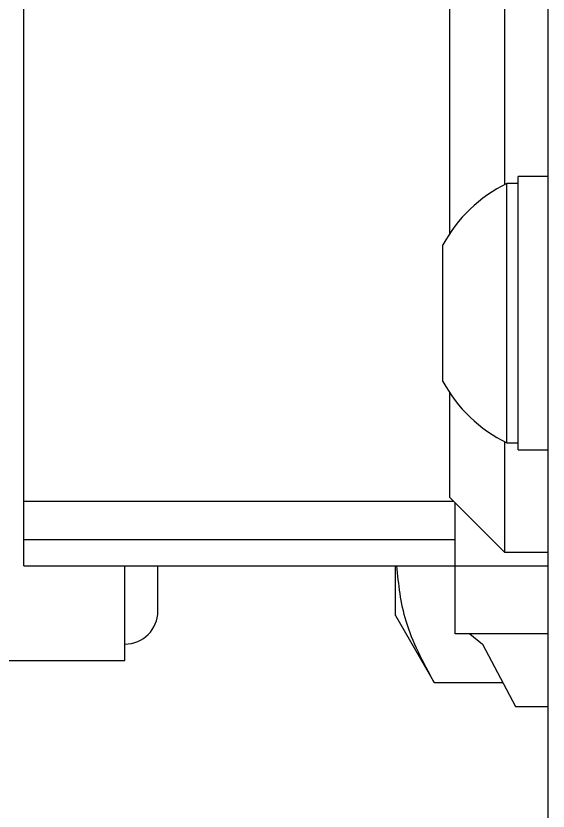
# Model space of a CAD drawing. Header units: millimetres. Extents: x 0 to 279, y 0 to 216.
# Drawn here: x 37.12 to 41.99, y 111.1 to 118.39 of the extents above; entities that cross this region are included whole.
import ezdxf

# ---------------------------------------------------------------- set-up
doc = ezdxf.new("R2010")
doc.units = ezdxf.units.MM

msp = doc.modelspace()

# ---------------------------------------------------------------- linework, layer by layer
at = {"color": 7, "linetype": 'Continuous', "lineweight": 25}
for p, q in [((41.9884, 59.3634), (41.9884, 129.3634)), ((41.5884, 120.2884), (41.5884, 116.84)), ((37.1884, 113.942), (37.1884, 120.0509)), ((41.0884, 116.393), (41.0884, 119.7884)), ((41.9884, 116.9134), (41.7134, 116.9134)), ((41.7134, 114.4134), (41.7134, 116.9134)), ((41.7134, 116.8509), (41.6103, 116.8509)), ((41.6103, 115.1528), (41.6103, 116.8509)), ((41.0259, 115.3947), (41.0259, 116.2884)), ((41.0259, 115.0384), (41.0259, 115.3947)), ((41.6103, 114.4759), (41.6103, 115.1528)), ((41.0884, 113.9759), (41.0884, 114.9338)), ((41.5884, 114.4868), (41.5884, 113.4759)), ((41.6103, 114.4759), (41.7134, 114.4759)), ((41.7134, 114.4134), (41.9884, 114.4134)), ((41.0884, 113.9759), (41.5884, 113.4759)), ((37.1884, 113.942), (41.1223, 113.942)), ((37.1884, 113.5905), (37.1884, 113.942)), ((41.1384, 113.3509), (41.1384, 113.9259)), ((37.1884, 113.5905), (41.1384, 113.5905)), ((37.1884, 113.3509), (37.1884, 113.5905)), ((41.5884, 113.4759), (41.9884, 113.4759)), ((37.1884, 113.3509), (41.1384, 113.3509)), ((38.1142, 112.4819), (38.1142, 113.3509)), ((38.4165, 112.9355), (38.4165, 113.3509)), ((40.5914, 112.8947), (40.5914, 113.3509)), ((41.1384, 113.3509), (41.9884, 113.3509)), ((41.1384, 112.7259), (41.1384, 113.3509)), ((40.5914, 112.8947), (40.9459, 112.2807)), ((41.9884, 112.7259), (41.1384, 112.7259)), ((41.271, 112.7259), (41.388, 112.6314)), ((41.388, 112.6314), (41.6914, 112.0609)), ((36.4041, 112.4819), (38.1142, 112.4819)), ((40.9459, 112.2807), (41.5745, 112.2807)), ((41.6914, 112.0609), (41.9884, 112.0609))]:
    msp.add_line(p, q, dxfattribs=at)
for centre, radius, start, end in [((42.1904, 115.6634), 1.3216, 116.03726, 151.77733), ((42.1904, 115.6634), 1.3216, 208.22267, 243.96274), ((38.1142, 112.9355), 0.3024, 270, 360)]:
    msp.add_arc(centre, radius, start, end, dxfattribs=at)
msp.add_open_spline([(40.9459, 112.2807), (40.8459, 112.4667), (40.6572, 112.8176), (40.621, 113.1804), (40.604, 113.3509)], degree=3, knots=[0, 0, 0, 0, 0.529988, 1, 1, 1, 1], dxfattribs=at)

doc.saveas('drawing.dxf')
